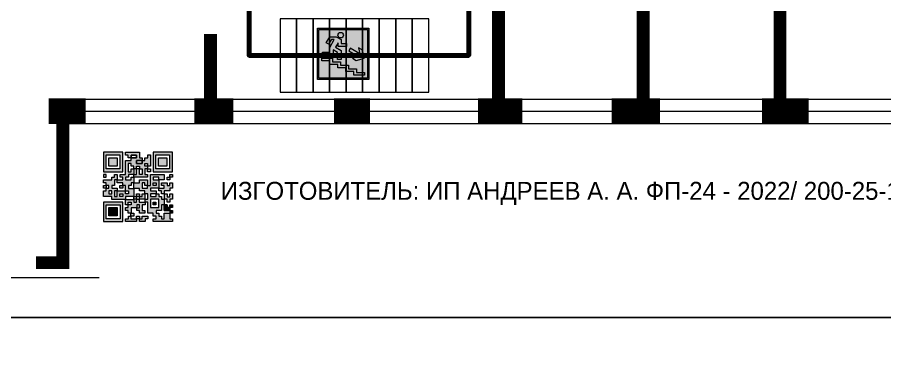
# Model space of a CAD drawing. Header units: millimetres. Extents: x 13810 to 67229, y 12374 to 21950.
# Drawn here: x 23061.5 to 23197, y 14934.4 to 14987.4 of the extents above; entities that cross this region are included whole.
import ezdxf

# ---------------------------------------------------------------- set-up
doc = ezdxf.new("R2010")
doc.units = ezdxf.units.MM
doc.styles.add('обычный', font='arial.ttf')

# ---------------------------------------------------------------- blocks, each defined once
blk = doc.blocks.new('вниз')
at = {"lineweight": 0, "true_color": 0xffffff}
h = blk.add_hatch(color=7, dxfattribs=at)
h.dxf.hatch_style = 1
h.paths.add_polyline_path([(40994.51, -4472.22), (40986.51, -4472.22), (40986.51, -4480.22), (40994.51, -4480.22)])
h.paths.add_polyline_path([(40994.31, -4472.42), (40994.31, -4480.01), (40986.71, -4480.01), (40986.71, -4472.42)], flags=16)
h.paths.add_polyline_path([(40988.43, -4473.53), (40989.43, -4473.53), (40990.19, -4473.96), (40990.19, -4474.6), (40991, -4474.6), (40991, -4475.06), (40989.73, -4475.06), (40989.73, -4474.46), (40989.3, -4475.18), (40990.17, -4475.7), (40990.17, -4477.11), (40989.63, -4477.11), (40989.63, -4476.01), (40988.94, -4475.59), (40988.94, -4476.46), (40988.94, -4476.46), (40987.47, -4476.46), (40987.26, -4476.46), (40987.26, -4475.92), (40988.4, -4475.92), (40988.4, -4475.2), (40989.1, -4473.99), (40988.66, -4473.99), (40988.24, -4474.7), (40987.86, -4474.47), (40988.41, -4473.56)], flags=0)
h.paths.add_polyline_path([(40990.55, -4473.29, -1), (40989.69, -4473.29, -1)], flags=0)
h.paths.add_polyline_path([(40988.85, -4476.89), (40988.85, -4477.43), (40990.1, -4477.43), (40990.1, -4477.99), (40991.34, -4477.99), (40991.34, -4478.54), (40992.59, -4478.54), (40992.59, -4479.09), (40993.83, -4479.09), (40993.83, -4479.52), (40992.17, -4479.52), (40992.17, -4478.97), (40990.91, -4478.97), (40990.91, -4478.41), (40989.68, -4478.41), (40989.68, -4477.86), (40988.43, -4477.86), (40988.43, -4477.31), (40987.6, -4477.31), (40987.18, -4477.31), (40987.18, -4476.89)], flags=0)
h.paths.add_polyline_path([(40991.61, -4475.33), (40993.12, -4476.2), (40992.9, -4475.27), (40993.48, -4475.6), (40993.83, -4476.88), (40992.56, -4477.22), (40991.97, -4476.88), (40992.9, -4476.61), (40991.38, -4475.74), (40991.58, -4475.39)], flags=0)
h.paths.add_polyline_path([(40990.19, -4473.96), (40989.43, -4473.53), (40988.43, -4473.53), (40988.41, -4473.56), (40987.86, -4474.47), (40988.24, -4474.7), (40988.66, -4473.99), (40989.1, -4473.99), (40988.4, -4475.2), (40988.4, -4475.92), (40987.26, -4475.92), (40987.26, -4476.46), (40987.47, -4476.46), (40988.94, -4476.46), (40988.94, -4476.27), (40988.94, -4475.59), (40989.63, -4476.01), (40989.63, -4477.11), (40990.17, -4477.11), (40990.17, -4475.7), (40989.3, -4475.18), (40989.73, -4474.46), (40989.73, -4475.06), (40991, -4475.06), (40991, -4474.6), (40990.19, -4474.6)], flags=0)
h.paths.add_polyline_path([(40990.55, -4473.29, 1), (40989.69, -4473.29, 1)], flags=0)
h.paths.add_polyline_path([(40991.61, -4475.33), (40991.58, -4475.39), (40991.38, -4475.74), (40992.9, -4476.61), (40991.97, -4476.88), (40992.56, -4477.22), (40993.83, -4476.88), (40993.48, -4475.6), (40992.9, -4475.27), (40993.12, -4476.2)], flags=0)
h.paths.add_polyline_path([(40990.1, -4477.43), (40988.85, -4477.43), (40988.85, -4476.89), (40987.18, -4476.89), (40987.18, -4477.31), (40987.6, -4477.31), (40988.43, -4477.31), (40988.43, -4477.86), (40989.68, -4477.86), (40989.68, -4478.41), (40990.91, -4478.41), (40990.91, -4478.97), (40992.17, -4478.97), (40992.17, -4479.52), (40993.83, -4479.52), (40993.83, -4479.09), (40992.59, -4479.09), (40992.59, -4478.54), (40991.34, -4478.54), (40991.34, -4477.99), (40990.1, -4477.99)], flags=0)
at = {"lineweight": 0}
h = blk.add_hatch(color=126, dxfattribs=at)
h.dxf.hatch_style = 1
h.paths.add_polyline_path([(40994.31, -4472.42), (40986.71, -4472.42), (40986.71, -4480.01), (40994.31, -4480.01)])
h.paths.add_polyline_path([(40988.43, -4473.53), (40989.43, -4473.53), (40990.19, -4473.96), (40990.19, -4474.6), (40991, -4474.6), (40991, -4475.06), (40989.73, -4475.06), (40989.73, -4474.46), (40989.3, -4475.18), (40990.17, -4475.7), (40990.17, -4477.11), (40989.63, -4477.11), (40989.63, -4476.01), (40988.94, -4475.59), (40988.94, -4476.46), (40988.94, -4476.46), (40987.47, -4476.46), (40987.26, -4476.46), (40987.26, -4475.92), (40988.4, -4475.92), (40988.4, -4475.2), (40989.1, -4473.99), (40988.66, -4473.99), (40988.24, -4474.7), (40987.86, -4474.47), (40988.41, -4473.56)], flags=16)
h.paths.add_polyline_path([(40990.55, -4473.29, -1), (40989.69, -4473.29, -1)], flags=16)
h.paths.add_polyline_path([(40988.85, -4476.89), (40988.85, -4477.43), (40990.1, -4477.43), (40990.1, -4477.99), (40991.34, -4477.99), (40991.34, -4478.54), (40992.59, -4478.54), (40992.59, -4479.09), (40993.83, -4479.09), (40993.83, -4479.52), (40992.17, -4479.52), (40992.17, -4478.97), (40990.91, -4478.97), (40990.91, -4478.41), (40989.68, -4478.41), (40989.68, -4477.86), (40988.43, -4477.86), (40988.43, -4477.31), (40987.6, -4477.31), (40987.18, -4477.31), (40987.18, -4476.89)], flags=16)
h.paths.add_polyline_path([(40991.61, -4475.33), (40993.12, -4476.2), (40992.9, -4475.27), (40993.48, -4475.6), (40993.83, -4476.88), (40992.56, -4477.22), (40991.97, -4476.88), (40992.9, -4476.61), (40991.38, -4475.74), (40991.58, -4475.39)], flags=16)
at = {"lineweight": 0, "true_color": 0xffffff}
h = blk.add_hatch(color=7, dxfattribs=at)
h.dxf.hatch_style = 1
h.paths.add_polyline_path([(40989.73, -4474.46), (40989.73, -4475.06), (40991, -4475.06), (40991, -4474.6), (40990.19, -4474.6), (40990.19, -4473.96), (40989.43, -4473.53), (40988.43, -4473.53), (40988.41, -4473.56), (40987.86, -4474.47), (40988.24, -4474.7), (40988.66, -4473.99), (40989.1, -4473.99), (40988.4, -4475.2), (40988.4, -4475.92), (40987.26, -4475.92), (40987.26, -4476.46), (40987.47, -4476.46), (40988.94, -4476.46), (40988.94, -4475.59), (40989.63, -4476.01), (40989.63, -4477.11), (40990.17, -4477.11), (40990.17, -4475.7), (40989.3, -4475.18)])
h.paths.add_polyline_path([(40989.69, -4473.29, 1), (40990.55, -4473.29, 1)])
h.paths.add_polyline_path([(40991.61, -4475.33), (40991.58, -4475.39), (40991.38, -4475.74), (40992.9, -4476.61), (40991.97, -4476.88), (40992.56, -4477.22), (40993.83, -4476.88), (40993.48, -4475.6), (40992.9, -4475.27), (40993.12, -4476.2)])
h.paths.add_polyline_path([(40990.1, -4477.43), (40988.85, -4477.43), (40988.85, -4476.89), (40987.18, -4476.89), (40987.18, -4477.31), (40987.6, -4477.31), (40988.43, -4477.31), (40988.43, -4477.86), (40989.68, -4477.86), (40989.68, -4478.41), (40990.91, -4478.41), (40990.91, -4478.97), (40992.17, -4478.97), (40992.17, -4479.52), (40993.83, -4479.52), (40993.83, -4479.09), (40992.59, -4479.09), (40992.59, -4478.54), (40991.34, -4478.54), (40991.34, -4477.99), (40990.1, -4477.99)])
at = {"color": 126, "lineweight": 0}
for points in [[(40986.51, -4472.22), (40994.51, -4472.22), (40994.51, -4480.22), (40986.51, -4480.22)], [(40986.71, -4472.42), (40994.31, -4472.42), (40994.31, -4480.01), (40986.71, -4480.01)]]:
    blk.add_lwpolyline(points, close=True, dxfattribs=at)
for points in [[(40987.47, -4476.46), (40987.26, -4476.46), (40987.26, -4475.92), (40988.4, -4475.92), (40988.4, -4475.2), (40989.1, -4473.99), (40988.66, -4473.99), (40988.24, -4474.7), (40987.86, -4474.47), (40988.41, -4473.56), (40988.43, -4473.53), (40989.43, -4473.53), (40990.19, -4473.96), (40990.19, -4474.6), (40991, -4474.6), (40991, -4475.06), (40989.73, -4475.06), (40989.73, -4474.46), (40989.3, -4475.18), (40990.17, -4475.7), (40990.17, -4477.11), (40989.63, -4477.11), (40989.63, -4476.01), (40988.94, -4475.59), (40988.94, -4476.46)], [(40991.58, -4475.39), (40991.38, -4475.74), (40992.9, -4476.61), (40991.97, -4476.88), (40992.56, -4477.22), (40993.83, -4476.88), (40993.48, -4475.6), (40992.9, -4475.27), (40993.12, -4476.2), (40991.61, -4475.33), (40991.58, -4475.39)], [(40987.6, -4477.31), (40987.18, -4477.31), (40987.18, -4476.89), (40988.85, -4476.89), (40988.85, -4477.43), (40990.1, -4477.43), (40990.1, -4477.99), (40991.34, -4477.99), (40991.34, -4478.54), (40992.59, -4478.54), (40992.59, -4479.09), (40993.83, -4479.09), (40993.83, -4479.52), (40992.17, -4479.52), (40992.17, -4478.97), (40990.91, -4478.97), (40990.91, -4478.41), (40989.68, -4478.41), (40989.68, -4477.86), (40988.43, -4477.86), (40988.43, -4477.31), (40987.6, -4477.31)], [(40987.47, -4476.46), (40988.94, -4476.46), (40988.94, -4476.27)]]:
    blk.add_lwpolyline(points, dxfattribs=at)
blk.add_circle((40990.12, -4473.29), 0.432, dxfattribs=at)
blk = doc.blocks.new('QR')
at = {"lineweight": 0}
h = blk.add_hatch(color=256, dxfattribs=at)
h.dxf.hatch_style = 1
h.paths.add_polyline_path([(9241.16, 2687.38), (9242.01, 2687.38), (9242.01, 2687.83), (9241.59, 2687.83), (9241.59, 2688.68), (9239.45, 2688.68), (9239.45, 2688.25), (9239.86, 2688.25), (9239.86, 2687.83), (9240.29, 2687.83), (9240.29, 2688.25), (9241.16, 2688.25), (9241.16, 2687.83), (9240.29, 2687.83), (9240.29, 2687.38), (9239.45, 2687.38), (9239.45, 2685.22), (9238.57, 2685.22), (9238.57, 2684.8), (9239.02, 2684.8), (9239.02, 2684.37), (9238.13, 2684.37), (9238.13, 2683.92), (9239.02, 2683.92), (9239.02, 2683.5), (9239.44, 2683.5), (9239.44, 2682.64), (9239.87, 2682.64), (9239.87, 2682.18), (9239.44, 2682.18), (9239.44, 2682.64), (9238.13, 2682.64), (9238.13, 2681.76), (9237.71, 2681.76), (9237.71, 2682.64), (9238.13, 2682.64), (9238.13, 2683.07), (9237.27, 2683.07), (9237.27, 2683.51), (9237.71, 2683.51), (9237.71, 2684.37), (9238.13, 2684.37), (9238.13, 2685.22), (9237.71, 2685.22), (9237.71, 2684.8), (9237.28, 2684.8), (9237.28, 2684.38), (9235.98, 2684.38), (9235.98, 2683.92), (9236.4, 2683.92), (9236.4, 2683.49), (9236.84, 2683.49), (9236.84, 2683.07), (9236.4, 2683.07), (9236.4, 2682.64), (9235.98, 2682.64), (9235.98, 2681.76), (9237.29, 2681.76), (9237.29, 2681.33), (9239.43, 2681.33), (9239.43, 2681.76), (9240.74, 2681.76), (9240.74, 2683.05), (9239.87, 2683.05), (9239.87, 2683.5), (9240.29, 2683.5), (9240.29, 2683.91), (9240.74, 2683.91), (9240.74, 2684.81), (9240.29, 2684.81), (9240.29, 2684.79), (9240.29, 2684.37), (9239.45, 2684.37), (9239.45, 2684.8), (9239.87, 2684.8), (9239.87, 2685.21), (9240.74, 2685.21), (9240.74, 2686.1), (9240.29, 2686.1), (9240.29, 2685.64), (9239.86, 2685.64), (9239.86, 2686.95), (9240.29, 2686.95), (9240.29, 2686.52), (9240.74, 2686.52), (9240.74, 2686.1), (9241.16, 2686.1), (9241.16, 2686.53), (9241.59, 2686.53), (9241.59, 2686.1), (9242.02, 2686.1), (9242.02, 2685.21), (9241.59, 2685.21), (9241.59, 2686.1), (9241.16, 2686.1), (9241.16, 2685.21), (9240.74, 2685.21), (9240.74, 2684.81), (9242.89, 2684.81), (9242.89, 2685.22), (9242.47, 2685.22), (9242.47, 2686.11), (9242.89, 2686.11), (9242.89, 2686.52), (9242.46, 2686.52), (9242.46, 2686.95), (9242.89, 2686.95), (9242.89, 2686.52), (9243.32, 2686.52), (9243.32, 2688.26), (9242.9, 2688.26), (9242.9, 2687.83), (9242.47, 2687.83), (9242.47, 2687.38), (9242.01, 2687.38), (9242.01, 2686.94), (9241.16, 2686.94)])
h.paths.add_polyline_path([(9239.02, 2682.18), (9239.02, 2681.76), (9238.54, 2681.76), (9238.54, 2682.18)], flags=16)
h.paths.add_polyline_path([(9237.27, 2682.65), (9237.27, 2682.19), (9236.83, 2682.19), (9236.83, 2682.65)], flags=16)
h = blk.add_hatch(color=256, dxfattribs=at)
h.dxf.hatch_style = 1
h.paths.add_polyline_path([(9238.15, 2687.83), (9236.83, 2687.83), (9236.83, 2686.52), (9238.15, 2686.52)], flags=0)
h.paths.add_polyline_path([(9239.01, 2685.65), (9239.01, 2688.68), (9235.98, 2688.68), (9235.98, 2685.65)])
h.paths.add_polyline_path([(9236.41, 2686.1), (9236.41, 2688.26), (9238.56, 2688.26), (9238.56, 2686.1)], flags=16)
h.paths.add_polyline_path([(9236.83, 2686.52), (9236.83, 2687.83), (9238.15, 2687.83), (9238.15, 2686.52)], flags=0)
h = blk.add_hatch(color=256, dxfattribs=at)
h.dxf.hatch_style = 1
h.paths.add_polyline_path([(9238.15, 2686.52), (9238.15, 2687.83), (9236.83, 2687.83), (9236.83, 2686.52)])
h.paths.add_polyline_path([(9245.91, 2686.52), (9245.91, 2687.83), (9244.59, 2687.83), (9244.59, 2686.52)], flags=0)
h.paths.add_polyline_path([(9246.77, 2685.65), (9246.77, 2688.68), (9243.74, 2688.68), (9243.74, 2685.65)])
h.paths.add_polyline_path([(9244.17, 2686.1), (9244.17, 2688.26), (9246.32, 2688.26), (9246.32, 2686.1)], flags=16)
h.paths.add_polyline_path([(9244.59, 2686.52), (9244.59, 2687.83), (9245.91, 2687.83), (9245.91, 2686.52)], flags=0)
h = blk.add_hatch(color=256, dxfattribs=at)
h.dxf.hatch_style = 1
h.paths.add_polyline_path([(9240.75, 2681.76), (9240.75, 2681.35), (9241.17, 2681.35), (9241.17, 2681.76)])
h.paths.add_polyline_path([(9241.6, 2682.18), (9241.17, 2682.18), (9241.17, 2681.76), (9241.6, 2681.76)])
h.paths.add_polyline_path([(9242.47, 2681.34), (9242.47, 2682.19), (9242.02, 2682.19), (9242.02, 2681.76), (9241.6, 2681.76), (9241.6, 2681.34)])
h.paths.add_polyline_path([(9239.87, 2678.3), (9239.44, 2678.3), (9239.44, 2677.89), (9241.17, 2677.89), (9241.17, 2678.3), (9240.28, 2678.3), (9240.28, 2678.73), (9239.87, 2678.73)])
h.paths.add_polyline_path([(9240.75, 2678.73), (9240.75, 2679.19), (9240.28, 2679.19), (9240.28, 2678.73)])
h.paths.add_polyline_path([(9241.6, 2678.73), (9241.17, 2678.73), (9241.17, 2678.3), (9241.6, 2678.3)])
h.paths.add_polyline_path([(9242.02, 2678.3), (9241.6, 2678.3), (9241.6, 2677.89), (9242.48, 2677.89), (9242.48, 2678.31), (9242.9, 2678.31), (9242.9, 2678.73), (9242.02, 2678.73)])
h.paths.add_polyline_path([(9246.36, 2684.37), (9246.36, 2684.79), (9245.93, 2684.79), (9245.93, 2684.37)])
h.paths.add_polyline_path([(9246.78, 2685.2), (9246.36, 2685.2), (9246.36, 2684.79), (9246.78, 2684.79)])
h.paths.add_polyline_path([(9245.91, 2687.83), (9244.59, 2687.83), (9244.59, 2686.52), (9245.91, 2686.52)])
h = blk.add_hatch(color=256, dxfattribs=at)
h.dxf.hatch_style = 1
h.paths.add_polyline_path([(9243.32, 2686.11), (9242.89, 2686.11), (9242.89, 2685.64), (9243.32, 2685.64)])
h.paths.add_polyline_path([(9239.02, 2683.07), (9239.02, 2683.5), (9238.56, 2683.5), (9238.56, 2683.07)])
h.paths.add_polyline_path([(9236.4, 2684.8), (9236.4, 2685.22), (9235.98, 2685.22), (9235.98, 2684.8)])
h.paths.add_polyline_path([(9236.4, 2683.07), (9236.4, 2683.49), (9235.98, 2683.49), (9235.98, 2683.07)])
h = blk.add_hatch(color=256, dxfattribs=at)
h.dxf.hatch_style = 1
h.paths.add_polyline_path([(9243.32, 2682.64), (9243.32, 2683.07), (9244.62, 2683.07), (9244.62, 2684.37), (9243.74, 2684.37), (9243.74, 2684.8), (9244.62, 2684.8), (9244.62, 2684.37), (9245.48, 2684.37), (9245.48, 2685.22), (9243.32, 2685.22), (9243.32, 2683.5), (9242.89, 2683.5), (9242.89, 2683.06), (9242.01, 2683.06), (9242.01, 2683.91), (9242.47, 2683.91), (9242.47, 2683.5), (9242.89, 2683.5), (9242.89, 2684.38), (9241.59, 2684.38), (9241.59, 2683.91), (9240.74, 2683.91), (9240.74, 2683.05), (9241.59, 2683.05), (9241.59, 2682.64), (9242.47, 2682.64), (9242.47, 2682.19), (9242.91, 2682.19), (9242.91, 2681.34), (9242.48, 2681.34), (9242.48, 2680.91), (9242.91, 2680.91), (9242.91, 2679.17), (9243.75, 2679.17), (9243.75, 2678.73), (9244.2, 2678.73), (9244.2, 2678.3), (9243.75, 2678.3), (9243.75, 2677.88), (9246.78, 2677.88), (9246.78, 2678.3), (9246.35, 2678.3), (9246.35, 2679.19), (9245.48, 2679.19), (9245.48, 2678.31), (9245.05, 2678.31), (9245.05, 2678.73), (9244.62, 2678.73), (9244.62, 2679.19), (9244.2, 2679.19), (9244.2, 2679.61), (9245.05, 2679.61), (9245.05, 2680.46), (9245.48, 2680.46), (9245.48, 2681.34), (9245.04, 2681.34), (9245.04, 2681.76), (9244.63, 2681.76), (9244.63, 2682.19), (9244.21, 2682.19), (9244.21, 2681.76), (9243.32, 2681.76), (9243.32, 2682.19), (9244.21, 2682.19), (9244.21, 2682.64)])
h.paths.add_polyline_path([(9243.75, 2683.49), (9243.75, 2683.92), (9244.21, 2683.92), (9244.21, 2683.49)], flags=16)
h.paths.add_polyline_path([(9243.32, 2681.34), (9244.63, 2681.34), (9244.63, 2680.04), (9243.32, 2680.04)], flags=16)
h.paths.add_polyline_path([(9243.76, 2680.89), (9244.18, 2680.89), (9244.18, 2680.48), (9243.76, 2680.48)], flags=0)
h = blk.add_hatch(color=256, dxfattribs=at)
h.dxf.hatch_style = 1
h.paths.add_polyline_path([(9246.36, 2683.07), (9246.78, 2683.07), (9246.78, 2683.92), (9246.36, 2683.92), (9246.36, 2683.49), (9245.92, 2683.49), (9245.92, 2683.92), (9245.06, 2683.92), (9245.06, 2683.49), (9245.48, 2683.49), (9245.48, 2683.07), (9244.62, 2683.07), (9244.62, 2682.65), (9245.05, 2682.65), (9245.05, 2682.18), (9245.48, 2682.18), (9245.48, 2682.65), (9246.36, 2682.65)])
h.paths.add_polyline_path([(9246.78, 2682.18), (9246.36, 2682.18), (9246.36, 2681.75), (9245.92, 2681.75), (9245.92, 2682.18), (9245.48, 2682.18), (9245.48, 2681.34), (9245.48, 2681.34), (9245.94, 2681.34), (9245.94, 2680.91), (9246.36, 2680.91), (9246.36, 2681.34), (9246.78, 2681.34)])
h = blk.add_hatch(color=256, dxfattribs=at)
h.dxf.hatch_style = 1
h.paths.add_polyline_path([(9235.98, 2680.9), (9235.98, 2677.86), (9239.02, 2677.86), (9239.02, 2680.9)])
h.paths.add_polyline_path([(9238.57, 2680.48), (9238.57, 2678.32), (9236.41, 2678.32), (9236.41, 2680.48)], flags=16)
h.paths.add_polyline_path([(9238.15, 2680.05), (9238.15, 2678.74), (9236.83, 2678.74), (9236.83, 2680.05)], flags=0)
h = blk.add_hatch(color=256, dxfattribs=at)
h.dxf.hatch_style = 1
h.paths.add_polyline_path([(9242.02, 2680.46), (9242.48, 2680.46), (9242.48, 2680.91), (9241.58, 2680.91), (9241.58, 2681.35), (9241.17, 2681.35), (9241.17, 2680.91), (9240.75, 2680.91), (9240.75, 2681.33), (9239.43, 2681.33), (9239.43, 2680.46), (9239.86, 2680.46), (9239.86, 2680.92), (9240.3, 2680.92), (9240.3, 2680.46), (9239.86, 2680.46), (9239.86, 2680.04), (9239.44, 2680.04), (9239.44, 2679.62), (9239.86, 2679.62), (9239.86, 2679.19), (9240.29, 2679.19), (9240.29, 2680.03), (9241.18, 2680.03), (9241.18, 2680.47), (9241.6, 2680.47), (9241.6, 2680.03), (9241.18, 2680.03), (9241.18, 2679.61), (9241.6, 2679.61), (9241.6, 2679.19), (9242.47, 2679.19), (9242.47, 2679.6), (9242.02, 2679.6)])
h = blk.add_hatch(color=256, dxfattribs=at)
h.dxf.hatch_style = 1
h.paths.add_polyline_path([(9244.18, 2680.48), (9244.18, 2680.89), (9243.76, 2680.89), (9243.76, 2680.48)])
h = blk.add_hatch(color=256, dxfattribs=at)
h.dxf.hatch_style = 1
h.paths.add_polyline_path([(9245.93, 2680.04), (9245.93, 2680.46), (9245.48, 2680.46), (9245.48, 2679.62), (9246.35, 2679.62), (9246.35, 2680.04)])
h.paths.add_polyline_path([(9246.78, 2680.04), (9246.78, 2680.46), (9246.35, 2680.46), (9246.35, 2680.04)])
h.paths.add_polyline_path([(9246.78, 2679.18), (9246.78, 2679.62), (9246.35, 2679.62), (9246.35, 2679.18)])
h = blk.add_hatch(color=256, dxfattribs=at)
h.dxf.hatch_style = 1
h.paths.add_polyline_path([(9238.15, 2680.05), (9236.83, 2680.05), (9236.83, 2678.74), (9238.15, 2678.74)])
for points in [[(9237.71, 2685.22), (9238.13, 2685.22), (9238.13, 2684.37), (9237.71, 2684.37), (9237.71, 2683.51), (9237.27, 2683.51), (9237.27, 2683.07), (9238.13, 2683.07), (9238.13, 2682.64), (9237.71, 2682.64), (9237.71, 2681.76), (9238.13, 2681.76), (9238.13, 2682.64), (9239.44, 2682.64), (9239.44, 2683.5), (9239.02, 2683.5), (9239.02, 2683.07), (9238.56, 2683.07), (9238.56, 2683.5), (9239.02, 2683.5), (9239.02, 2683.92), (9238.13, 2683.92), (9238.13, 2684.37), (9239.02, 2684.37), (9239.02, 2684.8), (9238.57, 2684.8), (9238.57, 2685.22), (9239.45, 2685.22), (9239.45, 2687.38), (9240.29, 2687.38), (9240.29, 2687.83), (9239.86, 2687.83), (9239.86, 2688.25), (9239.45, 2688.25), (9239.45, 2688.68), (9241.59, 2688.68), (9241.59, 2687.83), (9242.01, 2687.83), (9242.01, 2687.38), (9242.47, 2687.38), (9242.47, 2687.83), (9242.9, 2687.83), (9242.9, 2688.26), (9243.32, 2688.26), (9243.32, 2686.52), (9242.89, 2686.52), (9242.89, 2686.11), (9243.32, 2686.11), (9243.32, 2685.64), (9242.89, 2685.64), (9242.89, 2686.11), (9242.47, 2686.11), (9242.47, 2685.22), (9242.89, 2685.22), (9242.89, 2684.81), (9240.74, 2684.81), (9240.74, 2683.91), (9241.59, 2683.91), (9241.59, 2684.38), (9242.89, 2684.38), (9242.89, 2683.5), (9242.47, 2683.5), (9242.47, 2683.91), (9242.01, 2683.91), (9242.01, 2683.06), (9242.89, 2683.06), (9242.89, 2683.5), (9243.32, 2683.5), (9243.32, 2685.22), (9245.48, 2685.22), (9245.48, 2684.37), (9244.62, 2684.37), (9244.62, 2683.07), (9245.48, 2683.07), (9245.48, 2683.49), (9245.06, 2683.49), (9245.06, 2683.92), (9245.92, 2683.92), (9245.92, 2683.49), (9246.36, 2683.49), (9246.36, 2683.92), (9246.78, 2683.92), (9246.78, 2683.07), (9246.36, 2683.07), (9246.36, 2682.65), (9245.48, 2682.65), (9245.48, 2682.18), (9245.92, 2682.18), (9245.92, 2681.75), (9246.36, 2681.75), (9246.36, 2682.18), (9246.78, 2682.18), (9246.78, 2681.34), (9246.36, 2681.34), (9246.36, 2680.91), (9245.94, 2680.91), (9245.94, 2681.34), (9245.48, 2681.34), (9245.48, 2680.46), (9245.93, 2680.46), (9245.93, 2680.04), (9246.35, 2680.04), (9246.35, 2680.46), (9246.78, 2680.46), (9246.78, 2680.04), (9246.78, 2680.04), (9246.35, 2680.04), (9246.35, 2679.62), (9246.78, 2679.62), (9246.78, 2679.18), (9246.35, 2679.18), (9246.35, 2678.3), (9246.78, 2678.3), (9246.78, 2677.88), (9243.75, 2677.88), (9243.75, 2678.3), (9244.2, 2678.3), (9244.2, 2678.73), (9243.75, 2678.73), (9243.75, 2679.17), (9242.91, 2679.17), (9242.91, 2680.91), (9242.48, 2680.91), (9242.48, 2680.46), (9242.02, 2680.46), (9242.02, 2679.6), (9242.47, 2679.6), (9242.47, 2679.19), (9241.6, 2679.19), (9241.6, 2679.61), (9241.18, 2679.61), (9241.18, 2680.03), (9240.29, 2680.03), (9240.29, 2679.19), (9240.75, 2679.19), (9240.75, 2678.73), (9240.28, 2678.73), (9240.28, 2678.3), (9241.17, 2678.3), (9241.17, 2678.73), (9241.6, 2678.73), (9241.6, 2678.3), (9242.02, 2678.3), (9242.02, 2678.73), (9242.9, 2678.73), (9242.9, 2678.31), (9242.48, 2678.31), (9242.48, 2677.89), (9241.6, 2677.89), (9241.6, 2678.3), (9241.17, 2678.3), (9241.17, 2677.89), (9239.44, 2677.89), (9239.44, 2678.3), (9239.87, 2678.3), (9239.87, 2678.73), (9240.28, 2678.73), (9240.28, 2679.19), (9240.29, 2679.19), (9239.86, 2679.19), (9239.86, 2679.62), (9239.44, 2679.62), (9239.44, 2680.04), (9239.86, 2680.04), (9239.86, 2680.46), (9239.43, 2680.46), (9239.43, 2681.33), (9237.29, 2681.33), (9237.29, 2681.76), (9235.98, 2681.76), (9235.98, 2682.64), (9236.4, 2682.64), (9236.4, 2683.07), (9235.98, 2683.07), (9235.98, 2683.49), (9236.4, 2683.49), (9236.4, 2683.92), (9235.98, 2683.92), (9235.98, 2684.38), (9237.28, 2684.38), (9237.28, 2684.8), (9237.71, 2684.8), (9237.71, 2685.22), (9237.92, 2685.22)], [(9240.74, 2686.1), (9240.74, 2686.52), (9240.29, 2686.52), (9240.29, 2686.95), (9239.86, 2686.95), (9239.86, 2685.64), (9240.29, 2685.64), (9240.29, 2686.1), (9240.74, 2686.1), (9240.74, 2686.52)], [(9240.74, 2685.21), (9239.87, 2685.21), (9239.87, 2684.8), (9239.45, 2684.8), (9239.45, 2684.37), (9240.29, 2684.37), (9240.29, 2684.79), (9240.29, 2684.81), (9240.74, 2684.81), (9240.74, 2685.21), (9239.87, 2685.21)], [(9244.62, 2684.37), (9244.62, 2684.8), (9243.74, 2684.8), (9243.74, 2684.37), (9244.62, 2684.37)], [(9240.74, 2683.05), (9240.74, 2681.76), (9239.43, 2681.76), (9239.43, 2681.33), (9240.75, 2681.33), (9240.75, 2681.35), (9240.75, 2680.91), (9241.17, 2680.91), (9241.17, 2681.35), (9241.58, 2681.35), (9241.58, 2680.91), (9242.48, 2680.91), (9242.48, 2681.34), (9242.91, 2681.34), (9242.91, 2682.19), (9242.47, 2682.19), (9242.47, 2682.64), (9241.59, 2682.64), (9241.59, 2683.05), (9240.74, 2683.05)], [(9240.74, 2683.91), (9240.29, 2683.91), (9240.29, 2683.5), (9239.87, 2683.5), (9239.87, 2683.05), (9240.74, 2683.05), (9240.74, 2683.91)], [(9244.62, 2683.07), (9243.32, 2683.07), (9243.32, 2682.64), (9244.21, 2682.64), (9244.21, 2682.19), (9243.32, 2682.19), (9243.32, 2681.76), (9244.21, 2681.76), (9244.21, 2682.19), (9244.63, 2682.19), (9244.63, 2681.76), (9245.04, 2681.76), (9245.04, 2681.34), (9245.48, 2681.34)], [(9245.48, 2682.18), (9245.05, 2682.18), (9245.05, 2682.65), (9244.62, 2682.65), (9244.62, 2683.07)], [(9241.6, 2681.76), (9242.02, 2681.76), (9242.02, 2682.19), (9242.47, 2682.19), (9242.47, 2681.34), (9241.6, 2681.34), (9241.6, 2681.76)], [(9245.48, 2682.18), (9245.48, 2681.34)], [(9239.86, 2680.46), (9239.86, 2680.92), (9240.3, 2680.92), (9240.3, 2680.46), (9239.86, 2680.46)], [(9245.48, 2680.46), (9245.05, 2680.46), (9245.05, 2679.61), (9244.2, 2679.61), (9244.2, 2679.19), (9244.62, 2679.19), (9244.62, 2678.73), (9245.05, 2678.73), (9245.05, 2678.31), (9245.48, 2678.31), (9245.48, 2679.19), (9246.35, 2679.19), (9246.35, 2679.07)], [(9246.35, 2679.62), (9245.48, 2679.62), (9245.48, 2680.46)], [(9245.48, 2680.46), (9245.48, 2679.62), (9246.35, 2679.62), (9246.35, 2680.04), (9245.93, 2680.04), (9245.93, 2680.46), (9245.48, 2680.46), (9245.48, 2679.62)], [(9246.35, 2679.62), (9246.35, 2679.18)]]:
    blk.add_lwpolyline(points, dxfattribs=at)
for points in [[(9235.98, 2685.65), (9239.01, 2685.65), (9239.01, 2688.68), (9235.98, 2688.68)], [(9243.74, 2685.65), (9246.77, 2685.65), (9246.77, 2688.68), (9243.74, 2688.68)], [(9236.41, 2688.26), (9238.56, 2688.26), (9238.56, 2686.1), (9236.41, 2686.1)], [(9236.83, 2687.83), (9238.15, 2687.83), (9238.15, 2686.52), (9236.83, 2686.52)], [(9240.29, 2687.83), (9241.16, 2687.83), (9241.16, 2688.25), (9240.29, 2688.25)], [(9240.29, 2688.25), (9241.16, 2688.25), (9241.16, 2687.83), (9240.29, 2687.83)], [(9242.01, 2687.38), (9241.16, 2687.38), (9241.16, 2686.94), (9242.01, 2686.94)], [(9241.16, 2687.38), (9242.01, 2687.38), (9242.01, 2686.94), (9241.16, 2686.94)], [(9244.17, 2688.26), (9246.32, 2688.26), (9246.32, 2686.1), (9244.17, 2686.1)], [(9244.59, 2687.83), (9245.91, 2687.83), (9245.91, 2686.52), (9244.59, 2686.52)], [(9241.16, 2686.1), (9240.74, 2686.1), (9240.74, 2685.21), (9241.16, 2685.21)], [(9241.16, 2686.53), (9241.59, 2686.53), (9241.59, 2686.1), (9241.16, 2686.1)], [(9241.59, 2686.1), (9242.02, 2686.1), (9242.02, 2685.21), (9241.59, 2685.21)], [(9242.89, 2686.52), (9242.46, 2686.52), (9242.46, 2686.95), (9242.89, 2686.95)], [(9235.98, 2684.8), (9236.4, 2684.8), (9236.4, 2685.22), (9235.98, 2685.22)], [(9245.93, 2684.79), (9246.36, 2684.79), (9246.36, 2684.37), (9245.93, 2684.37)], [(9246.36, 2685.2), (9246.78, 2685.2), (9246.78, 2684.79), (9246.36, 2684.79)], [(9236.4, 2683.07), (9236.84, 2683.07), (9236.84, 2683.49), (9236.4, 2683.49)], [(9243.75, 2683.92), (9244.21, 2683.92), (9244.21, 2683.49), (9243.75, 2683.49)], [(9236.83, 2682.19), (9237.27, 2682.19), (9237.27, 2682.65), (9236.83, 2682.65)], [(9238.54, 2682.18), (9239.02, 2682.18), (9239.02, 2681.76), (9238.54, 2681.76)], [(9239.44, 2682.64), (9239.87, 2682.64), (9239.87, 2682.18), (9239.44, 2682.18)], [(9240.75, 2681.76), (9241.17, 2681.76), (9241.17, 2681.35), (9240.75, 2681.35)], [(9241.17, 2682.18), (9241.6, 2682.18), (9241.6, 2681.76), (9241.17, 2681.76)], [(9235.98, 2677.86), (9239.02, 2677.86), (9239.02, 2680.9), (9235.98, 2680.9)], [(9236.41, 2680.48), (9238.57, 2680.48), (9238.57, 2678.32), (9236.41, 2678.32)], [(9241.18, 2680.03), (9241.6, 2680.03), (9241.6, 2680.47), (9241.18, 2680.47)], [(9243.32, 2680.04), (9244.63, 2680.04), (9244.63, 2681.34), (9243.32, 2681.34)], [(9243.76, 2680.89), (9244.18, 2680.89), (9244.18, 2680.48), (9243.76, 2680.48)], [(9236.83, 2680.05), (9238.15, 2680.05), (9238.15, 2678.74), (9236.83, 2678.74)]]:
    blk.add_lwpolyline(points, close=True, dxfattribs=at)

msp = doc.modelspace()

# ---------------------------------------------------------------- linework, layer by layer
at = {"color": 126, "lineweight": 0, "true_color": 0x008754}
for points in [[(22937.02, 15335.63), (23537.02, 15335.63), (23537.02, 14940.63), (22937.02, 14940.63)], [(22937.02, 14940.63), (23537.02, 14940.63), (23537.02, 14545.63), (22937.02, 14545.63)]]:
    msp.add_lwpolyline(points, close=True, dxfattribs=at)
at = {"lineweight": 100, "const_width": 2}
for points in [[(23180.62, 15020.91), (23180.62, 15020.91), (23180.62, 14972.79), (23180.62, 15051.8)], [(23117.9, 15031.39), (23146.81, 15031.39), (23159.24, 15024.41), (23159.24, 14973.53)]]:
    msp.add_lwpolyline(points, dxfattribs=at)
at = {"lineweight": 0}
for points, const_width in [([(23136.65, 15025.03), (23136.65, 14972.77)], 2), ([(23091.64, 14984.86), (23091.64, 14972.77)], 2), ([(23072.14, 14972.79), (23066.34, 14972.79)], 4), ([(23095.19, 14972.79), (23089.12, 14972.79)], 4), ([(23116.59, 14972.79), (23110.93, 14972.79)], 4), ([(23140.39, 14972.79), (23133.43, 14972.79)], 4), ([(23161.86, 14972.79), (23154.33, 14972.79)], 4), ([(23185.09, 14972.79), (23177.79, 14972.79)], 4)]:
    msp.add_lwpolyline(points, dxfattribs=dict(at, const_width=const_width))
at = {"color": 126, "lineweight": 100, "true_color": 0x008754}
msp.add_lwpolyline([(23119.49, 14999.15), (23132, 14999.15), (23132, 14981.52), (23097.68, 14981.52), (23097.68, 14991.83), (23084.57, 14991.83)], dxfattribs=at)
at = {"lineweight": 0}
for points in [[(23102.51, 14975.8), (23105.09, 14975.8), (23105.09, 14987.22), (23102.51, 14987.22)], [(23105.09, 14975.8), (23107.67, 14975.8), (23107.67, 14987.22), (23105.09, 14987.22)], [(23107.67, 14975.8), (23110.26, 14975.8), (23110.26, 14987.22), (23107.67, 14987.22)], [(23110.26, 14975.8), (23112.84, 14975.8), (23112.84, 14987.22), (23110.26, 14987.22)], [(23112.84, 14975.8), (23115.42, 14975.8), (23115.42, 14987.22), (23112.84, 14987.22)], [(23115.42, 14975.8), (23118.01, 14975.8), (23118.01, 14987.22), (23115.42, 14987.22)], [(23118.01, 14975.8), (23120.59, 14975.8), (23120.59, 14987.22), (23118.01, 14987.22)], [(23120.59, 14975.8), (23123.17, 14975.8), (23123.17, 14987.22), (23120.59, 14987.22)], [(23123.17, 14975.8), (23125.75, 14975.8), (23125.75, 14987.22), (23123.17, 14987.22)]]:
    msp.add_lwpolyline(points, close=True, dxfattribs=at)
for points in [[(23067.1, 14974.66), (23318.57, 14974.66)], [(23068.12, 14972.79), (23318.67, 14972.79)], [(23068.66, 14970.87), (23318.42, 14970.87)]]:
    msp.add_lwpolyline(points, dxfattribs=at)
at = {"lineweight": 100, "const_width": 2, "elevation": 2}
msp.add_lwpolyline([(23064.36, 14949.17), (23068.57, 14949.17), (23068.57, 14972.15)], dxfattribs=at)
at = {"lineweight": 9}
msp.add_lwpolyline([(23043.12, 14946.84), (23074.25, 14946.84)], dxfattribs=at)

# ---------------------------------------------------------------- block references
at = {"color": 126, "true_color": 0x008754}
msp.add_blockref('вниз', (-17878.13, 19457.96), dxfattribs=at)
at = {"color": 22, "lineweight": 100, "true_color": 0xbb1e10}
msp.add_blockref('QR', (13838.94, 12277.72), dxfattribs=at)

# ---------------------------------------------------------------- texts
at = {"lineweight": 0, "insert": (23167.29, 14959.98), "char_height": 2.8, "width": 191.3484, "attachment_point": 5, "style": 'обычный'}
msp.add_mtext('\\pi-8.4,l8.4,t8.4;{\\fProxima Nova Rg|b0|i0|c204|p2;ИЗГОТОВИТЕЛЬ: ИП АНДРЕЕВ А. А.\\fProxima Nova Rg|b0|i0|c0|p2; \\fProxima Nova Rg|b0|i0|c204|p2;ФП-24 - 2022/ 200-25-1440 ГОСТ 34428-2018-Е\\H1.2266x; }', dxfattribs=at)

doc.saveas('drawing.dxf')
